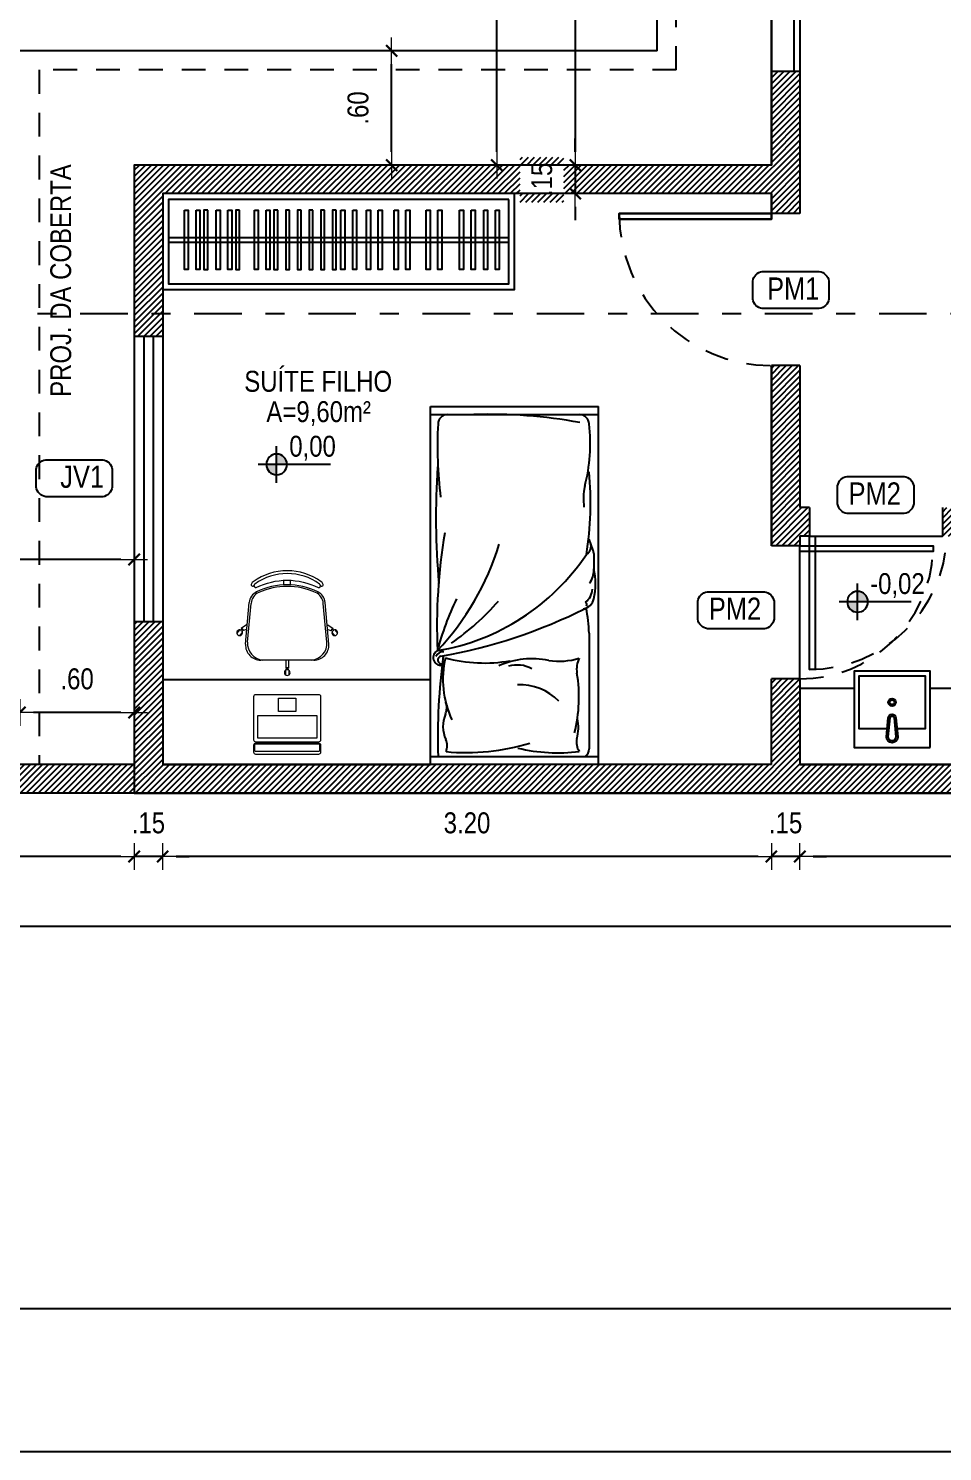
# Model space of a CAD drawing. Extents: x -178 to 151, y -135 to 745.
# Drawn here: x 113.54 to 118.34, y 700.13 to 707.61 of the extents above; entities that cross this region are included whole.
import ezdxf
from ezdxf.enums import TextEntityAlignment as Align

# ---------------------------------------------------------------- set-up
doc = ezdxf.new("R2010")
doc.units = 0
doc.header["$MEASUREMENT"] = 0
doc.header["$PDSIZE"] = -5
doc.linetypes.add('DASHDOT2', pattern=[0.5, 0.25, -0.125, 0, -0.125])
doc.linetypes.add('HIDDEN2', pattern=[0.1875, 0.125, -0.0625])
doc.layers.get('0').update_dxf_attribs({"linetype": 'CONTINUOUS'})
doc.layers.get('Defpoints').update_dxf_attribs({"linetype": 'CONTINUOUS'})
for name, color, linetype in [('003', 3, 'CONTINUOUS'), ('AR-ALV', 5, 'CONTINUOUS'), ('AR-MOB', 252, 'CONTINUOUS'), ('ARREDI_attrezzature', 175, 'CONTINUOUS'), ('COTA', 7, 'CONTINUOUS'), ('DIVERSOS', 1, 'CONTINUOUS'), ('E-hatch', 8, 'CONTINUOUS'), ('E-txt-g', 3, 'CONTINUOUS'), ('Layer1', 7, 'CONTINUOUS'), ('LAYER7', 4, 'CONTINUOUS'), ('MOB', 251, 'CONTINUOUS')]:
    doc.layers.add(name, color=color, linetype=linetype)
for name, color, linetype, lineweight in [('E-Lay-9', 9, 'CONTINUOUS', 9), ('E-Pen-C', 4, 'CONTINUOUS', 15), ('E-Pen-G', 3, 'CONTINUOUS', 30), ('E-Txt-W', 7, 'CONTINUOUS', 20)]:
    doc.layers.add(name, color=color, linetype=linetype, lineweight=lineweight)
doc.styles.add('F2', font='swissc.ttf')
doc.styles.add('REG60', font='romans.shx', dxfattribs={"width": 0.8, "height": 0.15})
doc.styles.add('REG80', font='romans.shx', dxfattribs={"width": 0.8, "height": 0.2})
doc.dimstyles.new('DIMENSION-1', dxfattribs={"dimtxt": 0.11, "dimasz": 0.07, "dimexe": 1, "dimexo": 0, "dimgap": 0.12, "dimtad": 1, "dimzin": 7, "dimdsep": 46, "dimtxsty": 'F2', "dimblk1": 'TRACO', "dimblk2": 'TRACO', "dimsah": 1, "dimcen": 1, "dimse1": 1, "dimse2": 1, "dimclrd": 256, "dimclre": 256, "dimclrt": 6, "dimadec": 0, "dimazin": 0, "dimtfac": 1, "dimtix": 1, "dimtmove": 2, "dimatfit": 3, "dimldrblk": 'TRACO', "dimfxl": 1, "dimtolj": 1, "dimtzin": 0, "dimarcsym": 0})

# ---------------------------------------------------------------- blocks, each defined once
blk = doc.blocks.new('TXT-AMB75')
at = {"layer": 'E-txt-g', "style": 'REG80', "width": 0.8, "flags": 8}
blk.add_attdef('TXT', text='', height=0.2, dxfattribs=at).set_placement((0.005, 0.296), align=Align.CENTER)
at = {"layer": 'E-Txt-W', "style": 'REG60', "width": 0.8, "flags": 8}
blk.add_attdef('TXT', text='', height=0.15, dxfattribs=at).set_placement((0.005, 0.027), align=Align.CENTER)
blk = doc.blocks.new('TRACO')
at = {"layer": 'E-Pen-C'}
for p, q in [((-1, 0), (1, 0)), ((0, 1), (0, -1))]:
    blk.add_line(p, q, dxfattribs=at)
at = {"layer": 'E-Pen-G'}
blk.add_line((-0.42, -0.42), (0.42, 0.42), dxfattribs=at)
blk = doc.blocks.new('*D431')
at = {"lineweight": -2}
blk.add_line((113.1685, 703.81), (113.1685, 706.67), dxfattribs=at)
at = {"layer": 'Defpoints', "color": 0}
for p in [(113.1685, 706.74), (114.1869, 706.74), (114.0045, 703.74)]:
    blk.add_point(p, dxfattribs=at)
at = {"lineweight": -2, "xscale": 0.07, "yscale": 0.07, "zscale": 0.07}
for p, rotation in [((113.1685, 706.74), 90), ((113.1685, 703.74), 270)]:
    blk.add_blockref('TRACO', p, dxfattribs=dict(at, rotation=rotation))
at = {"color": 6, "insert": (112.9924, 705.24), "char_height": 0.11, "attachment_point": 5, "rotation": 90, "style": 'F2'}
blk.add_mtext('\\A1;3.00', dxfattribs=at)
blk = doc.blocks.new('*D432')
at = {"lineweight": -2}
for p, q in [((113.1685, 706.96), (113.1685, 707.03)), ((113.1685, 706.74), (113.1685, 706.89)), ((113.1685, 706.67), (113.1685, 706.6))]:
    blk.add_line(p, q, dxfattribs=at)
at = {"layer": 'Defpoints', "color": 0}
for p in [(113.1685, 706.89), (114.1754, 706.89), (114.2416, 706.74)]:
    blk.add_point(p, dxfattribs=at)
at = {"lineweight": -2, "xscale": 0.07, "yscale": 0.07, "zscale": 0.07}
for p, rotation in [((113.1685, 706.89), 270), ((113.1685, 706.74), 90)]:
    blk.add_blockref('TRACO', p, dxfattribs=dict(at, rotation=rotation))
at = {"color": 6, "insert": (112.9924, 706.815), "char_height": 0.11, "attachment_point": 5, "rotation": 90, "style": 'F2'}
blk.add_mtext('\\A1;.15', dxfattribs=at)
blk = doc.blocks.new('*D433')
at = {"lineweight": -2}
blk.add_line((113.1685, 706.96), (113.1685, 710.37), dxfattribs=at)
at = {"layer": 'Defpoints', "color": 0}
for p in [(113.1685, 710.44), (118.6526, 710.44), (114.1754, 706.89)]:
    blk.add_point(p, dxfattribs=at)
at = {"lineweight": -2, "xscale": 0.07, "yscale": 0.07, "zscale": 0.07}
for p, rotation in [((113.1685, 710.44), 90), ((113.1685, 706.89), 270)]:
    blk.add_blockref('TRACO', p, dxfattribs=dict(at, rotation=rotation))
at = {"color": 6, "insert": (112.9924, 708.665), "char_height": 0.11, "attachment_point": 5, "rotation": 90, "style": 'F2'}
blk.add_mtext('\\A1;3.55', dxfattribs=at)
blk = doc.blocks.new('*D434')
at = {"linetype": 'Continuous', "lineweight": -2}
blk.add_line((116.4109, 708.72), (116.4109, 706.96), dxfattribs=at)
at = {"layer": 'Defpoints', "color": 0, "linetype": 'Continuous'}
for p in [(117.5916, 708.79), (116.4109, 706.89), (117.4416, 706.89)]:
    blk.add_point(p, dxfattribs=at)
at = {"linetype": 'Continuous', "lineweight": -2, "xscale": 0.07, "yscale": 0.07, "zscale": 0.07}
for p, rotation in [((116.4109, 708.79), 90), ((116.4109, 706.89), 270)]:
    blk.add_blockref('TRACO', p, dxfattribs=dict(at, rotation=rotation))
at = {"color": 6, "linetype": 'Continuous', "insert": (116.2347, 707.84), "char_height": 0.11, "attachment_point": 5, "rotation": 90, "style": 'F2'}
blk.add_mtext('\\A1;1.90', dxfattribs=at)
blk = doc.blocks.new('*D435')
at = {"lineweight": -2}
for p, q in [((116.4109, 706.96), (116.4109, 707.03)), ((116.4109, 706.89), (116.4109, 706.74)), ((116.4109, 706.67), (116.4109, 706.6))]:
    blk.add_line(p, q, dxfattribs=at)
at = {"layer": 'Defpoints', "color": 0}
for p in [(117.4416, 706.89), (116.4109, 706.74), (117.4416, 706.74)]:
    blk.add_point(p, dxfattribs=at)
at = {"lineweight": -2, "xscale": 0.07, "yscale": 0.07, "zscale": 0.07}
for p, rotation in [((116.4109, 706.89), 270), ((116.4109, 706.74), 90)]:
    blk.add_blockref('TRACO', p, dxfattribs=dict(at, rotation=rotation))
at = {"color": 6, "insert": (116.2347, 706.815), "char_height": 0.11, "attachment_point": 5, "rotation": 90, "style": 'F2'}
blk.add_mtext('\\A1;.15', dxfattribs=at)
blk = doc.blocks.new('*D317')
at = {"lineweight": -2}
blk.add_line((115.9981, 706.96), (115.9981, 710.37), dxfattribs=at)
at = {"layer": 'Defpoints', "color": 0}
for p in [(115.9981, 710.44), (120.1369, 710.44), (117.4416, 706.89)]:
    blk.add_point(p, dxfattribs=at)
at = {"lineweight": -2, "xscale": 0.07, "yscale": 0.07, "zscale": 0.07}
for p, rotation in [((115.9981, 710.44), 90), ((115.9981, 706.89), 270)]:
    blk.add_blockref('TRACO', p, dxfattribs=dict(at, rotation=rotation))
at = {"color": 6, "insert": (115.822, 708.665), "char_height": 0.11, "attachment_point": 5, "rotation": 90, "style": 'F2'}
blk.add_mtext('\\A1;3.55', dxfattribs=at)
blk = doc.blocks.new('*D452')
at = {"lineweight": -2}
blk.add_line((120.0216, 703.2568), (117.6616, 703.2568), dxfattribs=at)
at = {"layer": 'Defpoints', "color": 0}
for p in [(117.5916, 703.74), (120.0916, 703.74), (117.5916, 703.2568)]:
    blk.add_point(p, dxfattribs=at)
at = {"lineweight": -2, "xscale": 0.07, "yscale": 0.07, "zscale": 0.07, "rotation": 180}
blk.add_blockref('TRACO', (117.5916, 703.2568), dxfattribs=at)
at = {"lineweight": -2, "xscale": 0.07, "yscale": 0.07, "zscale": 0.07}
blk.add_blockref('TRACO', (120.0916, 703.2568), dxfattribs=at)
at = {"color": 6, "insert": (118.8416, 703.433), "char_height": 0.11, "attachment_point": 5, "style": 'F2'}
blk.add_mtext('\\A1;2.50', dxfattribs=at)
blk = doc.blocks.new('*D453')
at = {"lineweight": -2}
for p, q in [((117.3716, 703.2568), (117.3016, 703.2568)), ((117.5916, 703.2568), (117.4416, 703.2568)), ((117.6616, 703.2568), (117.7316, 703.2568))]:
    blk.add_line(p, q, dxfattribs=at)
at = {"layer": 'Defpoints', "color": 0}
for p in [(117.4416, 703.74), (117.5916, 703.74), (117.4416, 703.2568)]:
    blk.add_point(p, dxfattribs=at)
at = {"lineweight": -2, "xscale": 0.07, "yscale": 0.07, "zscale": 0.07}
blk.add_blockref('TRACO', (117.4416, 703.2568), dxfattribs=at)
at = {"lineweight": -2, "xscale": 0.07, "yscale": 0.07, "zscale": 0.07, "rotation": 180}
blk.add_blockref('TRACO', (117.5916, 703.2568), dxfattribs=at)
at = {"color": 6, "insert": (117.5166, 703.433), "char_height": 0.11, "attachment_point": 5, "style": 'F2'}
blk.add_mtext('\\A1;.15', dxfattribs=at)
blk = doc.blocks.new('*D454')
at = {"linetype": 'Continuous', "lineweight": -2}
blk.add_line((117.3716, 703.2568), (114.3116, 703.2568), dxfattribs=at)
at = {"layer": 'Defpoints', "color": 0, "linetype": 'Continuous'}
for p in [(114.2416, 705.99), (117.4416, 703.74), (114.2416, 703.2568)]:
    blk.add_point(p, dxfattribs=at)
at = {"linetype": 'Continuous', "lineweight": -2, "xscale": 0.07, "yscale": 0.07, "zscale": 0.07, "rotation": 180}
blk.add_blockref('TRACO', (114.2416, 703.2568), dxfattribs=at)
at = {"linetype": 'Continuous', "lineweight": -2, "xscale": 0.07, "yscale": 0.07, "zscale": 0.07}
blk.add_blockref('TRACO', (117.4416, 703.2568), dxfattribs=at)
at = {"color": 6, "linetype": 'Continuous', "insert": (115.8416, 703.433), "char_height": 0.11, "attachment_point": 5, "style": 'F2'}
blk.add_mtext('\\A1;3.20', dxfattribs=at)
blk = doc.blocks.new('*D455')
at = {"linetype": 'Continuous', "lineweight": -2}
blk.add_line((114.0216, 703.2568), (110.3216, 703.2568), dxfattribs=at)
at = {"layer": 'Defpoints', "color": 0, "linetype": 'Continuous'}
for p in [(110.2516, 703.74), (114.0916, 703.74), (110.2516, 703.2568)]:
    blk.add_point(p, dxfattribs=at)
at = {"linetype": 'Continuous', "lineweight": -2, "xscale": 0.07, "yscale": 0.07, "zscale": 0.07, "rotation": 180}
blk.add_blockref('TRACO', (110.2516, 703.2568), dxfattribs=at)
at = {"linetype": 'Continuous', "lineweight": -2, "xscale": 0.07, "yscale": 0.07, "zscale": 0.07}
blk.add_blockref('TRACO', (114.0916, 703.2568), dxfattribs=at)
at = {"color": 6, "linetype": 'Continuous', "insert": (112.1716, 703.433), "char_height": 0.11, "attachment_point": 5, "style": 'F2'}
blk.add_mtext('\\A1;3.85', dxfattribs=at)
blk = doc.blocks.new('*D456')
at = {"linetype": 'Continuous', "lineweight": -2}
blk.add_line((134.6816, 702.889), (109.8216, 702.889), dxfattribs=at)
at = {"layer": 'Defpoints', "color": 0, "linetype": 'Continuous'}
for p in [(109.7516, 703.527), (134.7516, 703.527), (109.7516, 702.889)]:
    blk.add_point(p, dxfattribs=at)
at = {"linetype": 'Continuous', "lineweight": -2, "xscale": 0.07, "yscale": 0.07, "zscale": 0.07, "rotation": 180}
blk.add_blockref('TRACO', (109.7516, 702.889), dxfattribs=at)
at = {"linetype": 'Continuous', "lineweight": -2, "xscale": 0.07, "yscale": 0.07, "zscale": 0.07}
blk.add_blockref('TRACO', (134.7516, 702.889), dxfattribs=at)
at = {"color": 6, "linetype": 'Continuous', "insert": (121.1016, 703.0917), "char_height": 0.11, "attachment_point": 5, "style": 'F2'}
blk.add_mtext('\\A1;25.00', dxfattribs=at)
blk = doc.blocks.new('*D322')
at = {"linetype": 'Continuous', "lineweight": -2}
blk.add_line((117.3716, 710.7629), (114.3116, 710.7629), dxfattribs=at)
at = {"layer": 'Defpoints', "color": 0, "linetype": 'Continuous'}
for p in [(114.2416, 710.7629), (117.4416, 708.94), (114.2416, 706.74)]:
    blk.add_point(p, dxfattribs=at)
at = {"linetype": 'Continuous', "lineweight": -2, "xscale": 0.07, "yscale": 0.07, "zscale": 0.07, "rotation": 180}
blk.add_blockref('TRACO', (114.2416, 710.7629), dxfattribs=at)
at = {"linetype": 'Continuous', "lineweight": -2, "xscale": 0.07, "yscale": 0.07, "zscale": 0.07}
blk.add_blockref('TRACO', (117.4416, 710.7629), dxfattribs=at)
at = {"color": 6, "linetype": 'Continuous', "insert": (115.8416, 710.939), "char_height": 0.11, "attachment_point": 5, "style": 'F2'}
blk.add_mtext('\\A1;3.20', dxfattribs=at)
blk = doc.blocks.new('*D468')
at = {"linetype": 'Continuous', "lineweight": -2}
for p, q in [((114.0216, 710.7629), (113.9516, 710.7629)), ((114.2416, 710.7629), (114.0916, 710.7629)), ((114.3116, 710.7629), (114.3816, 710.7629))]:
    blk.add_line(p, q, dxfattribs=at)
at = {"layer": 'Defpoints', "color": 0, "linetype": 'Continuous'}
for p in [(114.0916, 710.7629), (114.0916, 706.89), (114.2416, 706.74)]:
    blk.add_point(p, dxfattribs=at)
at = {"linetype": 'Continuous', "lineweight": -2, "xscale": 0.07, "yscale": 0.07, "zscale": 0.07}
blk.add_blockref('TRACO', (114.0916, 710.7629), dxfattribs=at)
at = {"linetype": 'Continuous', "lineweight": -2, "xscale": 0.07, "yscale": 0.07, "zscale": 0.07, "rotation": 180}
blk.add_blockref('TRACO', (114.2416, 710.7629), dxfattribs=at)
at = {"color": 6, "linetype": 'Continuous', "insert": (114.1666, 710.939), "char_height": 0.11, "attachment_point": 5, "style": 'F2'}
blk.add_mtext('\\A1;.15', dxfattribs=at)
blk = doc.blocks.new('*D469')
at = {"linetype": 'Continuous', "lineweight": -2}
blk.add_line((114.0216, 710.7629), (109.9716, 710.7629), dxfattribs=at)
at = {"layer": 'Defpoints', "color": 0, "linetype": 'Continuous'}
for p in [(109.9016, 710.7629), (109.9016, 710.44), (114.0916, 706.89)]:
    blk.add_point(p, dxfattribs=at)
at = {"linetype": 'Continuous', "lineweight": -2, "xscale": 0.07, "yscale": 0.07, "zscale": 0.07, "rotation": 180}
blk.add_blockref('TRACO', (109.9016, 710.7629), dxfattribs=at)
at = {"linetype": 'Continuous', "lineweight": -2, "xscale": 0.07, "yscale": 0.07, "zscale": 0.07}
blk.add_blockref('TRACO', (114.0916, 710.7629), dxfattribs=at)
at = {"color": 6, "linetype": 'Continuous', "insert": (111.9966, 710.939), "char_height": 0.11, "attachment_point": 5, "style": 'F2'}
blk.add_mtext('\\A1;4.19', dxfattribs=at)
blk = doc.blocks.new('CUBA QUADRADA-flat-4-flat-1')
at = {"layer": 'MOB'}
blk.add_lwpolyline([(0, -0.2), (0.4, -0.2), (0.4, 0.2), (0, 0.2)], close=True, dxfattribs=at)
blk.add_lwpolyline([(0.1, -0.0255), (0.1, -0.175), (0.375, -0.175), (0.375, 0.175), (0.1, 0.175), (0.1, 0.0255)], dxfattribs=at)
for points in [[(0.155, -0.02), (0.055, -0.03, -1), (0.055, 0.03), (0.155, 0.02, -1)], [(0.155, -0.01), (0.055, -0.02, -1), (0.055, 0.02), (0.155, 0.01, -1)]]:
    blk.add_lwpolyline(points, format="xyb", close=True, dxfattribs=at)
for radius in [0.02, 0.0125]:
    blk.add_circle((0.2375, 0), radius, dxfattribs=at)
blk = doc.blocks.new('Cadeira')
at = {"layer": 'E-Lay-9', "color": 8}
for p, q in [((-0.0093, 0.0535), (-0.0093, 0.0769)), ((0.0096, 0.0535), (0.0096, 0.0769)), ((-0.1393, 0), (0.1393, 0)), ((-0.0075, 0), (-0.0075, 0.0425)), ((-0.0075, 0.0425), (-0.0056, 0.0425)), ((0.0056, 0.0425), (0.0075, 0.0425)), ((0.0075, 0), (0.0075, 0.0425)), ((-0.25, -0.1588), (-0.265, -0.1409)), ((-0.2355, -0.1467), (-0.2505, -0.1288)), ((-0.2192, -0.0836), (-0.1996, -0.3023)), ((-0.2087, -0.0936), (-0.1898, -0.2982)), ((0.2087, -0.0936), (0.1898, -0.2982)), ((0.2192, -0.0836), (0.1996, -0.3023)), ((0.2355, -0.1467), (0.2505, -0.1288)), ((0.25, -0.1588), (0.265, -0.1409)), ((-0.2398, -0.1647), (-0.2413, -0.1659)), ((-0.2133, -0.1847), (-0.2413, -0.1659)), ((-0.2298, -0.1563), (-0.2313, -0.1575)), ((-0.2144, -0.1618), (-0.2298, -0.1563)), ((0.2133, -0.1847), (0.2413, -0.1659)), ((0.2144, -0.1618), (0.2298, -0.1563)), ((0.2298, -0.1563), (0.2313, -0.1575)), ((0.2398, -0.1647), (0.2413, -0.1659)), ((-0.0175, -0.3961), (-0.0175, -0.4196)), ((0.0175, -0.3961), (0.0175, -0.4196))]:
    blk.add_line(p, q, dxfattribs=at)
blk.add_lwpolyline([(0.1631, -0.3812, -0.237888), (-0.1631, -0.3812, 0.605717), (-0.1738, -0.3953, 0.122717), (-0.17, -0.4, 0.323529), (0.17, -0.4, 0.122717), (0.1738, -0.3953, 0.605717)], format="xyb", close=True, dxfattribs=at)
for centre in [(0, 0.0466), (-0.2382, -0.1579), (0.2382, -0.1579)]:
    blk.add_circle(centre, 0.005, dxfattribs=at)
for centre, radius, start, end in [((0.0001, 0.0652), 0.015, 281.63338, 257.45365), ((-0.1393, -0.08), 0.08, 90, 182.56924), ((0, 0.0475), 0.0075, 221.81031, 318.18969), ((0.1393, -0.08), 0.08, 357.43076, 90), ((-0.1202, -0.0886), 0.0887, 95.59249, 183.25223), ((0.1202, -0.0886), 0.0887, 356.74777, 84.40751), ((-0.2502, -0.1438), 0.015, 322.54635, 298.36662), ((0.2502, -0.1438), 0.015, 241.63338, 217.45365), ((-0.2388, -0.1573), 0.0075, 261.81031, 358.18969), ((0.2388, -0.1573), 0.0075, 181.81031, 278.18969), ((-0.1201, -0.2918), 0.07, 185.2999, 245.73609), ((0.1201, -0.2918), 0.07, 294.26391, 354.7001), ((-0.1299, -0.296), 0.07, 185.12125, 243.60471), ((0, -0.0343), 0.3622, 243.60471, 296.39529), ((0, -0.0254), 0.3622, 245.73609, 294.26391), ((0.1299, -0.296), 0.07, 296.39529, 354.87875), ((-0.1819, -0.3961), 0.00782, 29.81088, 225.32554), ((-0.1625, -0.39), 0.0275, 205.14546, 233.45713), ((0, -0.1648), 0.3052, 234.12379, 305.87621), ((-0.1625, -0.39), 0.0125, 205.14546, 233.1301), ((0.1819, -0.3961), 0.00782, 314.67446, 150.18912), ((0.1625, -0.39), 0.0275, 306.54287, 334.85454)]:
    blk.add_arc(centre, radius, start, end, dxfattribs=at)
blk = doc.blocks.new('Notebook')
at = {"layer": 'E-Lay-9', "color": 8}
for p, q in [((-0.175, 0.305), (-0.175, 0.3)), ((-0.175, 0.3), (-0.175, 0.265)), ((0.165, 0.315), (-0.165, 0.315)), ((0.175, 0.3), (0.175, 0.305)), ((0.175, 0.265), (0.175, 0.3)), ((-0.165, 0.255), (0.165, 0.255))]:
    blk.add_line(p, q, dxfattribs=at)
for points in [[(-0.165, 0.26), (0.165, 0.26, 0.414214), (0.17, 0.265), (0.17, 0.295, 0.414214), (0.165, 0.3), (-0.165, 0.3, 0.414214), (-0.17, 0.295), (-0.17, 0.265, 0.414214)], [(-0.165, 0), (0.165, 0, 0.414214), (0.175, 0.01), (0.175, 0.24, 0.414214), (0.165, 0.25), (-0.165, 0.25, 0.414214), (-0.175, 0.24), (-0.175, 0.01, 0.414214)]]:
    blk.add_lwpolyline(points, format="xyb", close=True, dxfattribs=at)
for points in [[(-0.155, 0.11), (0.155, 0.11), (0.155, 0.23), (-0.155, 0.23)], [(-0.105, 0.25), (-0.145, 0.25), (-0.145, 0.255), (-0.105, 0.255)], [(0.105, 0.25), (0.145, 0.25), (0.145, 0.255), (0.105, 0.255)], [(-0.045, 0.02), (0.045, 0.02), (0.045, 0.09), (-0.045, 0.09)]]:
    blk.add_lwpolyline(points, close=True, dxfattribs=at)
for centre, start, end in [((-0.165, 0.305), 90, 180), ((0.165, 0.305), 0, 90), ((-0.165, 0.265), 180, 270), ((0.165, 0.265), 270, 360)]:
    blk.add_arc(centre, 0.01, start, end, dxfattribs=at)
blk = doc.blocks.new('*D341')
at = {"linetype": 'Continuous', "lineweight": -2}
blk.add_line((115.4451, 706.96), (115.4451, 707.42), dxfattribs=at)
at = {"layer": 'Defpoints', "color": 0, "linetype": 'Continuous'}
for p in [(114.0916, 707.49), (115.4451, 707.49), (114.0916, 706.89)]:
    blk.add_point(p, dxfattribs=at)
at = {"linetype": 'Continuous', "lineweight": -2, "xscale": 0.07, "yscale": 0.07, "zscale": 0.07}
for p, rotation in [((115.4451, 707.49), 90), ((115.4451, 706.89), 270)]:
    blk.add_blockref('TRACO', p, dxfattribs=dict(at, rotation=rotation))
at = {"color": 6, "linetype": 'Continuous', "insert": (115.269, 707.19), "char_height": 0.11, "attachment_point": 5, "rotation": 90, "style": 'F2'}
blk.add_mtext('\\A1;.60', dxfattribs=at)
blk = doc.blocks.new('*D342')
at = {"linetype": 'Continuous', "lineweight": -2}
blk.add_line((114.0216, 704.0135), (113.5616, 704.0135), dxfattribs=at)
at = {"layer": 'Defpoints', "color": 0, "linetype": 'Continuous'}
for p in [(113.4916, 706.89), (114.0916, 706.89), (113.4916, 704.0135)]:
    blk.add_point(p, dxfattribs=at)
at = {"linetype": 'Continuous', "lineweight": -2, "xscale": 0.07, "yscale": 0.07, "zscale": 0.07, "rotation": 180}
blk.add_blockref('TRACO', (113.4916, 704.0135), dxfattribs=at)
at = {"linetype": 'Continuous', "lineweight": -2, "xscale": 0.07, "yscale": 0.07, "zscale": 0.07}
blk.add_blockref('TRACO', (114.0916, 704.0135), dxfattribs=at)
at = {"color": 6, "linetype": 'Continuous', "insert": (113.7916, 704.1897), "char_height": 0.11, "attachment_point": 5, "style": 'F2'}
blk.add_mtext('\\A1;.60', dxfattribs=at)
blk = doc.blocks.new('*D406')
at = {"linetype": 'Continuous', "lineweight": -2}
blk.add_line((114.0216, 704.8175), (109.8216, 704.8175), dxfattribs=at)
at = {"layer": 'Defpoints', "color": 0, "linetype": 'Continuous'}
for p in [(109.7516, 707.09), (114.0916, 706.89), (109.7516, 704.8175)]:
    blk.add_point(p, dxfattribs=at)
at = {"linetype": 'Continuous', "lineweight": -2, "xscale": 0.07, "yscale": 0.07, "zscale": 0.07, "rotation": 180}
blk.add_blockref('TRACO', (109.7516, 704.8175), dxfattribs=at)
at = {"linetype": 'Continuous', "lineweight": -2, "xscale": 0.07, "yscale": 0.07, "zscale": 0.07}
blk.add_blockref('TRACO', (114.0916, 704.8175), dxfattribs=at)
at = {"color": 6, "linetype": 'Continuous', "insert": (111.9216, 704.9937), "char_height": 0.11, "attachment_point": 5, "style": 'F2'}
blk.add_mtext('\\A1;4.35', dxfattribs=at)
blk = doc.blocks.new('*D407')
at = {"linetype": 'Continuous', "lineweight": -2}
for p, q in [((114.0216, 703.2568), (113.9516, 703.2568)), ((114.2416, 703.2568), (114.0916, 703.2568)), ((114.3116, 703.2568), (114.3816, 703.2568))]:
    blk.add_line(p, q, dxfattribs=at)
at = {"layer": 'Defpoints', "color": 0, "linetype": 'Continuous'}
for p in [(114.0916, 703.74), (114.2416, 703.74), (114.0916, 703.2568)]:
    blk.add_point(p, dxfattribs=at)
at = {"linetype": 'Continuous', "lineweight": -2, "xscale": 0.07, "yscale": 0.07, "zscale": 0.07}
blk.add_blockref('TRACO', (114.0916, 703.2568), dxfattribs=at)
at = {"linetype": 'Continuous', "lineweight": -2, "xscale": 0.07, "yscale": 0.07, "zscale": 0.07, "rotation": 180}
blk.add_blockref('TRACO', (114.2416, 703.2568), dxfattribs=at)
at = {"color": 6, "linetype": 'Continuous', "insert": (114.1666, 703.433), "char_height": 0.11, "attachment_point": 5, "style": 'F2'}
blk.add_mtext('\\A1;.15', dxfattribs=at)
blk = doc.blocks.new('NIVEL')
at = {"layer": 'DIVERSOS'}
h = blk.add_hatch(color=7, dxfattribs=at)
h.paths.add_polyline_path([(0, 0.137, 0.414214), (-0.137, 0), (0, 0)])
h.paths.add_polyline_path([(0, 0), (0, -0.137, 0.414214), (0.137, 0)])
at = {"layer": 'DIVERSOS', "color": 7}
for p, q in [((0, 0.242), (0, -0.242)), ((0.709, 0), (-0.242, 0))]:
    blk.add_line(p, q, dxfattribs=at)
blk.add_circle((0, 0), 0.137, dxfattribs=at)

msp = doc.modelspace()

# ---------------------------------------------------------------- hatches: boundary and pattern name
at = {"layer": 'E-hatch'}
h = msp.add_hatch(dxfattribs=at)
h.set_pattern_fill('ANSI31', color=256, scale=0.18, style=0)
h.paths.add_polyline_path([(110.2516, 707.09), (110.1016, 707.09), (110.1016, 706.1104), (110.2516, 706.1104)])
h.paths.add_polyline_path([(110.2516, 706.1104), (110.1016, 706.1104), (110.1016, 706.09), (110.2516, 706.09)])
h.paths.add_polyline_path([(127.6962, 710.59), (109.7516, 710.59), (109.7516, 710.44), (109.7516, 710.09), (110.2516, 710.09), (110.2516, 710.24), (109.9016, 710.24), (109.9016, 710.44), (110.2516, 710.44), (127.6962, 710.44)])
h.paths.add_polyline_path([(134.7516, 710.59), (127.6962, 710.59), (127.6962, 710.44), (134.6016, 710.44), (134.6016, 706.1104), (134.7516, 706.1104)])
h.paths.add_polyline_path([(134.7516, 706.1104), (134.6016, 706.1104), (134.6016, 703.74), (131.6006, 703.74), (131.6006, 704.84), (131.4506, 704.84), (131.4506, 703.74), (131.0058, 703.74), (128.3506, 703.74), (128.3506, 703.79), (128.2006, 703.79), (128.2006, 703.74), (127.6962, 703.74), (127.6962, 703.59), (134.7516, 703.59)])
h.paths.add_polyline_path([(131.6006, 707.59), (129.347, 707.59), (129.347, 708.94), (128.2963, 708.94), (128.2963, 708.79), (129.197, 708.79), (129.197, 708.39), (129.197, 707.59), (129.147, 707.59), (129.147, 707.44), (131.4506, 707.44), (131.4506, 706.9361), (131.4506, 706.64), (131.6006, 706.64)], flags=17)
h.paths.add_polyline_path([(128.3506, 707.44), (128.447, 707.44), (128.447, 707.59), (127.6962, 707.59), (127.6962, 707.44), (128.2006, 707.44), (128.2006, 706.9953), (128.2006, 706.1104), (128.3506, 706.1104)], flags=17)
h.paths.add_polyline_path([(127.6962, 707.59), (126.697, 707.59), (126.697, 708.79), (127.4963, 708.79), (127.4963, 708.94), (126.547, 708.94), (126.547, 707.59), (126.1983, 707.59), (126.1983, 707.44), (126.7925, 707.44), (127.6962, 707.44)])
h.paths.add_polyline_path([(128.3506, 706.1104), (128.2006, 706.1104), (128.2006, 704.79), (127.6962, 704.79), (127.6962, 704.64), (128.2006, 704.64), (128.2006, 704.59), (128.3506, 704.59)], flags=17)
h.paths.add_polyline_path([(127.6962, 704.79), (126.3504, 704.79), (125.5484, 704.79), (125.5484, 704.64), (127.6962, 704.64)], flags=16)
h.paths.add_polyline_path([(124.7484, 704.79), (124.5983, 704.79), (124.5983, 706.1104), (124.4483, 706.1104), (124.4483, 704.64), (124.7484, 704.64)])
h.paths.add_polyline_path([(124.5983, 707.44), (124.5983, 707.59), (124.5983, 707.9471), (124.4483, 707.9471), (124.4483, 706.1104), (124.5983, 706.1104)])
h.paths.add_polyline_path([(127.6962, 703.74), (120.2416, 703.74), (120.2416, 703.94), (120.0916, 703.94), (120.0916, 703.74), (117.5916, 703.74), (117.5916, 704.14), (117.5916, 704.19), (117.4416, 704.19), (117.4416, 703.74), (114.2416, 703.74), (114.2416, 704.1848), (114.2416, 704.49), (114.0916, 704.49), (114.0916, 703.74), (110.2516, 703.74), (110.2516, 704.74), (110.2516, 704.94), (110.2516, 705.29), (110.1016, 705.29), (109.7516, 705.29), (109.7516, 704.79), (110.1016, 704.79), (110.1016, 703.74), (109.7516, 703.74), (109.7516, 703.59), (127.6962, 703.59)])
h.paths.add_polyline_path([(110.1016, 704.94), (109.9016, 704.94), (109.9016, 705.14), (110.1016, 705.14)], flags=16)
h.paths.add_polyline_path([(120.2416, 705.09), (118.3416, 705.09), (118.3416, 704.94), (120.0916, 704.94), (120.0916, 704.74), (120.2416, 704.74)], flags=17)
h.paths.add_polyline_path([(117.5916, 705.8363), (117.4416, 705.8363), (117.4416, 704.89), (117.5916, 704.89), (117.5916, 704.94), (117.6416, 704.94), (117.6416, 705.09), (117.5916, 705.09)])
h.paths.add_polyline_path([(117.5916, 706.89), (117.5916, 707.3826), (117.5616, 707.3826), (117.4416, 707.3826), (117.4416, 706.89), (114.0916, 706.89), (114.0916, 705.99), (114.2416, 705.99), (114.2416, 706.74), (116.0919, 706.74), (117.4416, 706.74), (117.4416, 706.6363), (117.5916, 706.6363)])
h.paths.add_polyline_path([(118.34, 708.94), (117.4416, 708.94), (117.4416, 708.5822), (117.5916, 708.5822), (117.5916, 708.79), (118.34, 708.79)])
h.paths.add_polyline_path([(121.7668, 708.94), (120.34, 708.94), (120.34, 708.79), (121.0883, 708.79), (121.0883, 706.29), (121.0916, 706.29), (121.2483, 706.29), (121.2483, 708.79), (121.7668, 708.79)])
h.paths.add_polyline_path([(124.5983, 708.94), (123.7668, 708.94), (123.7668, 708.79), (124.4483, 708.79), (124.4483, 708.7471), (124.5983, 708.7471)])
h.paths.add_polyline_path([(127.7627, 703.59), (127.7627, 703.74), (127.5324, 703.74), (127.5324, 703.59)])
h.paths.add_polyline_path([(134.556, 704.0317), (134.7933, 704.0317), (134.7933, 704.2621), (134.556, 704.2621)])
h.paths.add_polyline_path([(127.7627, 707.3944), (127.7627, 707.6317), (127.5324, 707.6317), (127.5324, 707.3944)])
h.paths.add_polyline_path([(127.7627, 704.64), (127.7627, 704.79), (127.5324, 704.79), (127.5324, 704.64)])
h.paths.add_polyline_path([(113.1083, 703.5444), (113.1083, 703.7817), (112.8779, 703.7817), (112.8779, 703.5444)])
h.paths.add_polyline_path([(116.3506, 706.6944), (116.3506, 706.9317), (116.1203, 706.9317), (116.1203, 706.6944)], flags=17)

# ---------------------------------------------------------------- linework, layer by layer
at = {"color": 5, "linetype": 'Continuous'}
for p, q in [((117.4416, 706.89), (117.4416, 707.3826)), ((117.5916, 707.3826), (117.4416, 707.3826)), ((117.5916, 707.3826), (117.5916, 706.6363)), ((114.0916, 706.89), (114.0916, 705.99)), ((117.4416, 706.89), (114.0916, 706.89)), ((117.5916, 706.89), (117.5916, 706.6363)), ((117.4416, 706.74), (114.2416, 706.74)), ((114.2416, 706.74), (114.2416, 705.99)), ((117.4416, 706.6363), (117.4416, 706.74)), ((117.4416, 706.74), (117.4416, 706.6363)), ((117.5916, 706.6363), (117.4416, 706.6363)), ((114.2416, 705.99), (114.0916, 705.99)), ((117.4416, 704.89), (117.4416, 705.8363)), ((117.4416, 705.8363), (117.4416, 704.89)), ((117.5916, 705.8363), (117.4416, 705.8363)), ((117.5916, 705.8363), (117.5916, 705.09)), ((117.5916, 705.8363), (117.5916, 705.09)), ((117.6416, 705.09), (117.5916, 705.09)), ((117.6416, 705.09), (117.6416, 704.94)), ((118.3416, 705.09), (118.3416, 704.94)), ((117.5916, 704.94), (117.5916, 704.89)), ((117.5916, 704.94), (117.5916, 704.89)), ((117.6416, 704.94), (117.5916, 704.94)), ((117.5916, 704.89), (117.4416, 704.89)), ((114.0916, 704.49), (114.0916, 703.74)), ((114.2416, 704.49), (114.0916, 704.49)), ((114.2416, 704.49), (114.2416, 703.74)), ((117.4416, 703.74), (117.4416, 704.19)), ((117.5916, 704.19), (117.4416, 704.19)), ((117.5916, 704.19), (117.5916, 703.74)), ((114.0916, 703.74), (110.2516, 703.74)), ((117.4416, 703.74), (114.2416, 703.74)), ((120.0916, 703.74), (117.5916, 703.74)), ((134.7516, 703.59), (109.7516, 703.59))]:
    msp.add_line(p, q, dxfattribs=at)
at = {"color": 8}
for p, q in [((116.0619, 706.5084), (114.2716, 706.5084)), ((116.0619, 706.4834), (114.2716, 706.4834)), ((114.0916, 705.99), (114.0916, 704.49)), ((114.2416, 705.99), (114.2416, 704.49))]:
    msp.add_line(p, q, dxfattribs=at)
at = {"color": 7}
for p, q in [((114.1416, 705.99), (114.1416, 704.49)), ((114.1916, 705.99), (114.1916, 704.49))]:
    msp.add_line(p, q, dxfattribs=at)
at = {"color": 2}
msp.add_lwpolyline([(84.6854, 700.1302), (150.6888, 700.1302), (150.6888, 744.6802), (84.6854, 744.6802)], close=True, dxfattribs=at)
at = {"color": 5, "linetype": 'Continuous'}
msp.add_lwpolyline([(86.5604, 743.9302), (149.9388, 743.9302), (149.9388, 700.8802), (86.5604, 700.8802)], close=True, dxfattribs=at)
at = {"color": 8, "linetype": 'Continuous', "flags": 128}
msp.add_lwpolyline([(114.0916, 703.74), (114.0916, 703.59), (120.2416, 703.59), (120.2416, 704.94), (121.0916, 704.94), (121.0916, 703.59), (131.6006, 703.59), (131.6006, 707.59), (129.347, 707.59), (129.347, 708.94), (117.4416, 708.94), (117.4416, 706.89), (114.0916, 706.89), (114.0916, 703.74)], dxfattribs=at)
at = {"color": 8}
for points in [[(116.0919, 706.74), (114.2416, 706.74), (114.2416, 706.2361), (116.0919, 706.2361)], [(116.0619, 706.71), (114.2716, 706.71), (114.2716, 706.2661), (116.0619, 706.2661)], [(114.3557, 706.6525), (114.3757, 706.6525), (114.3757, 706.3407), (114.3557, 706.3407)], [(114.4173, 706.6525), (114.4373, 706.6525), (114.4373, 706.3407), (114.4173, 706.3407)], [(114.4783, 706.6525), (114.4583, 706.6525), (114.4583, 706.3407), (114.4783, 706.3407)], [(114.2416, 704.1848), (114.2416, 703.74), (115.6498, 703.74), (115.6498, 704.1848)]]:
    msp.add_lwpolyline(points, close=True, dxfattribs=at)
at = {"color": 7}
for points in [[(117.6416, 704.94), (117.6716, 704.94), (117.6716, 704.24), (117.6416, 704.24)], [(117.5916, 704.89), (118.2916, 704.89), (118.2916, 704.86), (117.5916, 704.86)]]:
    msp.add_lwpolyline(points, close=True, dxfattribs=at)
at = {"color": 8}
msp.add_lwpolyline([(117.8764, 704.14), (117.5916, 704.14), (117.5916, 703.74), (118.5588, 703.74), (118.5588, 704.14), (118.2764, 704.14)], dxfattribs=at)
at = {"layer": '003', "color": 8, "ltscale": 0.5}
for points in [[(114.5232, 706.6525), (114.5432, 706.6525), (114.5432, 706.3407), (114.5232, 706.3407)], [(114.5847, 706.6525), (114.6047, 706.6525), (114.6047, 706.3407), (114.5847, 706.3407)], [(114.6457, 706.6525), (114.6257, 706.6525), (114.6257, 706.3407), (114.6457, 706.3407)], [(114.7241, 706.6525), (114.7441, 706.6525), (114.7441, 706.3407), (114.7241, 706.3407)], [(114.7856, 706.6525), (114.8056, 706.6525), (114.8056, 706.3407), (114.7856, 706.3407)], [(114.8466, 706.6525), (114.8266, 706.6525), (114.8266, 706.3407), (114.8466, 706.3407)], [(114.9082, 706.6525), (114.8882, 706.6525), (114.8882, 706.3407), (114.9082, 706.3407)], [(114.9698, 706.6525), (114.9498, 706.6525), (114.9498, 706.3407), (114.9698, 706.3407)], [(115.0313, 706.6525), (115.0113, 706.6525), (115.0113, 706.3407), (115.0313, 706.3407)], [(115.0929, 706.6525), (115.0729, 706.6525), (115.0729, 706.3407), (115.0929, 706.3407)], [(115.1544, 706.6525), (115.1344, 706.6525), (115.1344, 706.3407), (115.1544, 706.3407)], [(115.1788, 706.6525), (115.1988, 706.6525), (115.1988, 706.3407), (115.1788, 706.3407)], [(115.2404, 706.6525), (115.2604, 706.6525), (115.2604, 706.3407), (115.2404, 706.3407)], [(115.3135, 706.6525), (115.3335, 706.6525), (115.3335, 706.3407), (115.3135, 706.3407)], [(115.375, 706.6525), (115.395, 706.6525), (115.395, 706.3407), (115.375, 706.3407)], [(115.4592, 706.6525), (115.4792, 706.6525), (115.4792, 706.3407), (115.4592, 706.3407)], [(115.5207, 706.6525), (115.5407, 706.6525), (115.5407, 706.3407), (115.5207, 706.3407)], [(115.6272, 706.6525), (115.6472, 706.6525), (115.6472, 706.3407), (115.6272, 706.3407)], [(115.6887, 706.6525), (115.7087, 706.6525), (115.7087, 706.3407), (115.6887, 706.3407)], [(115.8025, 706.6525), (115.8225, 706.6525), (115.8225, 706.3407), (115.8025, 706.3407)], [(115.864, 706.6525), (115.884, 706.6525), (115.884, 706.3407), (115.864, 706.3407)], [(115.9291, 706.6525), (115.9491, 706.6525), (115.9491, 706.3407), (115.9291, 706.3407)], [(115.9906, 706.6525), (116.0106, 706.6525), (116.0106, 706.3407), (115.9906, 706.3407)]]:
    msp.add_lwpolyline(points, close=True, dxfattribs=at)
at = {"layer": 'AR-ALV', "color": 2, "linetype": 'DASHDOT2'}
msp.add_line((101.2078, 706.1104), (135.6356, 706.1104), dxfattribs=at)
at = {"layer": 'ARREDI_attrezzature', "color": 8}
for p, q in [((115.6498, 705.6216), (116.5325, 705.6216)), ((115.6498, 703.74), (115.6498, 705.6216)), ((116.5325, 703.74), (116.5325, 705.6216)), ((115.6498, 705.5791), (116.5325, 705.5791)), ((116.5048, 704.8653), (116.4831, 704.924)), ((116.5078, 704.8482), (116.5078, 704.7512)), ((116.4831, 704.4304), (116.4831, 703.8221)), ((115.6498, 703.7825), (116.5325, 703.7825)), ((116.5325, 703.74), (115.6498, 703.74))]:
    msp.add_line(p, q, dxfattribs=at)
for centre, radius, start, end in [((115.7387, 705.5296), 0.0494, 90, 180), ((115.9614, 702.9688), 2.6116, 79.57761, 91.85948), ((116.4337, 705.5296), 0.0494, 0, 90), ((117.86, 705.4114), 2.174, 176.88262, 187.05187), ((115.6354, 705.4236), 0.8543, 344.89191, 7.13069), ((119.6383, 705.0422), 3.9602, 176.19917, 185.07447), ((114.8659, 705.1129), 1.6256, 350.49292, 5.822), ((116.7833, 705.1361), 0.3296, 168.65747, 187.52533), ((118.6459, 704.4682), 2.9624, 170.49059, 182.50593), ((114.6314, 705.3254), 1.4446, 316.91417, 342.76125), ((116.4441, 704.887), 0.0494, 300.51278, 20.2459), ((116.4584, 704.8482), 0.0494, 0, 20.2459), ((116.4584, 704.8482), 0.0494, 0, 20.2459), ((115.4945, 705.4943), 1.1714, 279.42681, 326.30708), ((116.4015, 704.7575), 0.1065, 322.2698, 3.39831), ((116.1657, 704.689), 0.3512, 347.11731, 13.07135), ((116.4016, 704.6702), 0.1001, 309.40159, 355.3151), ((117.0183, 704.0019), 1.3739, 153.69042, 165.81061), ((115.2266, 707.032), 2.7639, 279.9431, 296.67288), ((114.9412, 705.5429), 1.4238, 305.12721, 318.488), ((116.4406, 704.6261), 0.0692, 281.61314, 347.11731), ((116.4549, 704.58), 0.0164, 329.30245, 51.46901), ((115.8553, 704.422), 0.6279, 0.76871, 12.91096), ((115.7044, 704.3019), 0.0409, 116.06182, 278.3909), ((115.7162, 704.2921), 0.0409, 85.50112, 157.39481), ((115.7081, 704.2895), 0.0206, 101.8744, 278.70853), ((119.0044, 703.8768), 3.3165, 172.46777, 181.62968), ((116.2191, 704.1879), 0.5042, 167.01381, 204.88205), ((115.9314, 705.0381), 0.7645, 254.55026, 280.2362), ((116.1849, 703.85), 0.446, 78.87826, 113.31216), ((116.1052, 704.0963), 0.1667, 62.3015, 105.85933), ((116.3272, 704.6275), 0.3445, 260.60741, 287.64024), ((116.5447, 704.2417), 0.1269, 153.03506, 189.62888), ((115.6719, 704.0936), 0.7583, 345.74005, 9.62888), ((116.1182, 703.868), 0.291, 44.99017, 92.17052), ((115.6501, 704.0378), 0.0848, 337.11917, 20.98391), ((115.8821, 703.9399), 0.167, 157.11917, 204.21227), ((116.2089, 703.9332), 0.2183, 344.80123, 12.68804), ((115.6556, 703.838), 0.0814, 338.28762, 24.21227), ((115.8365, 704.9654), 1.1623, 264.80098, 286.79835), ((116.3165, 704.685), 0.8832, 256.42683, 277.49006), ((116.4958, 703.8553), 0.0789, 164.80123, 215.62124), ((116.4337, 703.8221), 0.0494, 306.8699, 0)]:
    msp.add_arc(centre, radius, start, end, dxfattribs=at)
at = {"layer": 'COTA', "color": 8, "linetype": 'Continuous'}
for p, q in [((116.8416, 707.49), (116.8416, 709.54)), ((117.4416, 707.3826), (117.4416, 708.5822)), ((116.8416, 707.49), (113.4916, 707.49)), ((117.6416, 704.94), (118.3416, 704.94)), ((117.5916, 704.19), (117.5916, 704.89))]:
    msp.add_line(p, q, dxfattribs=at)
at = {"layer": 'COTA', "color": 8, "linetype": 'HIDDEN2'}
for p, q in [((116.9416, 707.39), (116.9416, 709.44)), ((113.5916, 707.39), (113.5916, 703.74)), ((116.9416, 707.39), (113.5916, 707.39))]:
    msp.add_line(p, q, dxfattribs=at)
at = {"layer": 'COTA', "color": 7, "linetype": 'Continuous'}
for points in [[(117.5916, 707.3826), (117.5616, 707.3826), (117.5616, 707.7826), (117.5916, 707.7826)], [(117.4416, 706.6063), (116.6416, 706.6063), (116.6416, 706.6363), (117.4416, 706.6363)], [(117.4416, 706.6363), (116.6416, 706.6363), (116.6416, 706.6063), (117.4416, 706.6063)]]:
    msp.add_lwpolyline(points, close=True, dxfattribs=at)
at = {"layer": 'COTA', "color": 4, "linetype": 'Continuous'}
for points in [[(117.3435, 706.2808, -0.331371), (117.3935, 706.3308), (117.6938, 706.3305, -0.332506), (117.7438, 706.2808), (117.7438, 706.1861, -0.330378), (117.6938, 706.1358), (117.3935, 706.1361, -0.331371), (117.3435, 706.1861)], [(113.5764, 705.2921, -0.331371), (113.6264, 705.3421), (113.9267, 705.3418, -0.332506), (113.9767, 705.2921), (113.9767, 705.1975, -0.330378), (113.9267, 705.1472), (113.6264, 705.1475, -0.331371), (113.5764, 705.1975)], [(117.7898, 705.2039, -0.331371), (117.8398, 705.2539), (118.14, 705.2536, -0.332506), (118.1901, 705.2039), (118.1901, 705.1093, -0.330378), (118.1401, 705.059), (117.8398, 705.0593, -0.331371), (117.7898, 705.1093)], [(117.0552, 704.5984, -0.331371), (117.1052, 704.6484), (117.4055, 704.6481, -0.332506), (117.4555, 704.5984), (117.4555, 704.5037, -0.330378), (117.4055, 704.4534), (117.1052, 704.4537, -0.331371), (117.0552, 704.5037)]]:
    msp.add_lwpolyline(points, format="xyb", close=True, dxfattribs=at)
at = {"layer": 'COTA', "color": 8, "linetype": 'HIDDEN2'}
for centre, radius, start, end in [((117.4416, 706.6363), 0.8, 180, 270), ((117.6416, 704.9635), 0.7235, 270, 358.14226), ((117.5916, 704.8907), 0.7007, 270, 357.4911)]:
    msp.add_arc(centre, radius, start, end, dxfattribs=at)

# ---------------------------------------------------------------- block references
ref = msp.add_blockref('TXT-AMB75', (115.0635, 705.4828), dxfattribs=dict(xscale=-0.7290000000000001, yscale=0.7290000000000001, zscale=0.7290000000000001))
ref.add_attrib('TXT', 'SUÍTE FILHO', dxfattribs={"layer": 'E-txt-g', "color": 2, "height": 0.11, "style": 'F2'}).set_placement((115.0592, 705.6989), align=Align.CENTER)
ref.add_attrib('TXT', 'A=9,60m²', dxfattribs={"layer": 'E-Txt-W', "height": 0.11, "style": 'F2'}).set_placement((115.0616, 705.5395), align=Align.CENTER)
at = {"color": 8, "xscale": -1, "rotation": 180}
msp.add_blockref('Notebook', (114.8962, 704.1085, 3.2859), dxfattribs=at)
at = {"layer": 'AR-MOB', "rotation": 90.00000000000001}
msp.add_blockref('CUBA QUADRADA-flat-4-flat-1', (118.0764, 703.83), dxfattribs=at)
at = {"layer": 'E-Lay-9', "color": 8, "rotation": 180}
msp.add_blockref('Cadeira', (114.8962, 704.2887, 3.2859), dxfattribs=at)
at = {"layer": 'LAYER7', "color": 7, "linetype": 'Continuous', "xscale": -0.3985866620477118, "yscale": 0.3985866620477118, "zscale": 0.3985866620477118, "rotation": 180}
for p in [(114.8406, 705.3172), (117.8947, 704.5954)]:
    msp.add_blockref('NIVEL', p, dxfattribs=at)

# ---------------------------------------------------------------- texts
at = {"layer": 'Layer1', "color": 7, "linetype": 'Continuous', "style": 'F2'}
msp.add_text('PROJ. DA COBERTA', height=0.109719, rotation=90, dxfattribs=at).set_placement((113.7604, 705.6724))
at = {"layer": 'Layer1', "color": 4, "linetype": 'Continuous', "style": 'F2'}
for s, p in [('PM1', (117.4192, 706.2995, 1.712)), ('JV1', (113.7032, 705.3108, 1.712)), ('PM2', (117.8478, 705.2226, 1.712)), ('PM2', (117.1132, 704.6171, 1.712))]:
    msp.add_text(s, height=0.11659, dxfattribs=at).set_placement(p, align=Align.TOP_LEFT)
at = {"layer": 'Layer1', "color": 7, "linetype": 'Continuous', "style": 'F2'}
for s, p in [('0,00', (114.9072, 705.4676)), ('-0,02', (117.9613, 704.7458))]:
    msp.add_text(s, height=0.10972, dxfattribs=at).set_placement(p, align=Align.TOP_LEFT)

# ---------------------------------------------------------------- dimensions: what is measured, and where the dimension line sits
at = {"color": 5, "linetype": 'Continuous'}
for base, p1, p2, picture, middle in [((109.9016, 710.7629), (114.0916, 706.89), (109.9016, 710.44), '*D469', (111.9966, 710.939)), ((114.0916, 710.7629), (114.2416, 706.74), (114.0916, 706.89), '*D468', (114.1666, 710.939)), ((114.2416, 710.7629), (117.4416, 708.94), (114.2416, 706.74), '*D322', (115.8416, 710.939)), ((114.2416, 703.2568), (117.4416, 703.74), (114.2416, 705.99), '*D454', (115.8416, 703.433))]:
    dim = msp.add_linear_dim(base=base, p1=p1, p2=p2, angle=180, dimstyle='DIMENSION-1', dxfattribs=at)
    dim.commit()
    dim.dimension.update_dxf_attribs({"geometry": picture, "text_midpoint": middle})
at = {"color": 4}
for base, p1, p2, angle, picture, middle in [((113.1685, 710.44), (114.1754, 706.89), (118.6526, 710.44), 270, '*D433', (112.9924, 708.665)), ((115.9981, 710.44), (117.4416, 706.89), (120.1369, 710.44), 90, '*D317', (115.822, 708.665)), ((113.1685, 706.89), (114.2416, 706.74), (114.1754, 706.89), 270, '*D432', (112.9924, 706.815)), ((116.4109, 706.74), (117.4416, 706.89), (117.4416, 706.74), 90, '*D435', (116.2347, 706.815)), ((113.1685, 706.74), (114.0045, 703.74), (114.1869, 706.74), 270, '*D431', (112.9924, 705.24)), ((117.4416, 703.2568), (117.5916, 703.74), (117.4416, 703.74), 180, '*D453', (117.5166, 703.433)), ((117.5916, 703.2568), (120.0916, 703.74), (117.5916, 703.74), 180, '*D452', (118.8416, 703.433))]:
    dim = msp.add_linear_dim(base=base, p1=p1, p2=p2, angle=angle, dimstyle='DIMENSION-1', dxfattribs=at)
    dim.commit()
    dim.dimension.update_dxf_attribs({"geometry": picture, "text_midpoint": middle})
at = {"color": 2, "linetype": 'Continuous'}
dim = msp.add_linear_dim(base=(116.4109, 706.89), p1=(117.5916, 708.79), p2=(117.4416, 706.89), angle=90, dimstyle='DIMENSION-1', dxfattribs=at)
dim.commit()
dim.dimension.update_dxf_attribs({"geometry": '*D434', "text_midpoint": (116.2347, 707.84)})
at = {"color": 8, "linetype": 'Continuous'}
for base, p2, angle, picture, middle in [((115.4451, 707.49), (114.0916, 707.49), 90, '*D341', (115.269, 707.19)), ((113.4916, 704.0135), (113.4916, 706.89), 180, '*D342', (113.7916, 704.1897))]:
    dim = msp.add_linear_dim(base=base, p1=(114.0916, 706.89), p2=p2, angle=angle, dimstyle='DIMENSION-1', dxfattribs=at)
    dim.commit()
    dim.dimension.update_dxf_attribs({"geometry": picture, "text_midpoint": middle})
dim = msp.add_linear_dim(base=(109.7516, 704.8175), p1=(114.0916, 706.89), p2=(109.7516, 707.09), angle=180, text='4.35', dimstyle='DIMENSION-1', override={"dimfxl": 0.15}, dxfattribs=at)
dim.commit()
dim.dimension.update_dxf_attribs({"geometry": '*D406', "text_midpoint": (111.9216, 704.9937)})
at = {"color": 5, "linetype": 'Continuous'}
dim = msp.add_linear_dim(base=(110.2516, 703.2568), p1=(114.0916, 703.74), p2=(110.2516, 703.74), angle=180, text='3.85', dimstyle='DIMENSION-1', dxfattribs=at)
dim.commit()
dim.dimension.update_dxf_attribs({"geometry": '*D455', "text_midpoint": (112.1716, 703.433)})
at = {"color": 8, "linetype": 'Continuous'}
dim = msp.add_linear_dim(base=(114.0916, 703.2568), p1=(114.2416, 703.74), p2=(114.0916, 703.74), angle=180, dimstyle='DIMENSION-1', override={"dimfxl": 0.15}, dxfattribs=at)
dim.commit()
dim.dimension.update_dxf_attribs({"geometry": '*D407', "text_midpoint": (114.1666, 703.433)})
at = {"color": 5, "linetype": 'Continuous'}
dim = msp.add_linear_dim(base=(109.7516, 702.889), p1=(134.7516, 703.527), p2=(109.7516, 703.527), angle=180, dimstyle='DIMENSION-1', dxfattribs=at)
dim.commit()
dim.dimension.update_dxf_attribs({"geometry": '*D456', "text_midpoint": (121.1016, 703.0917), "dimtype": 160})

doc.saveas('drawing.dxf')
